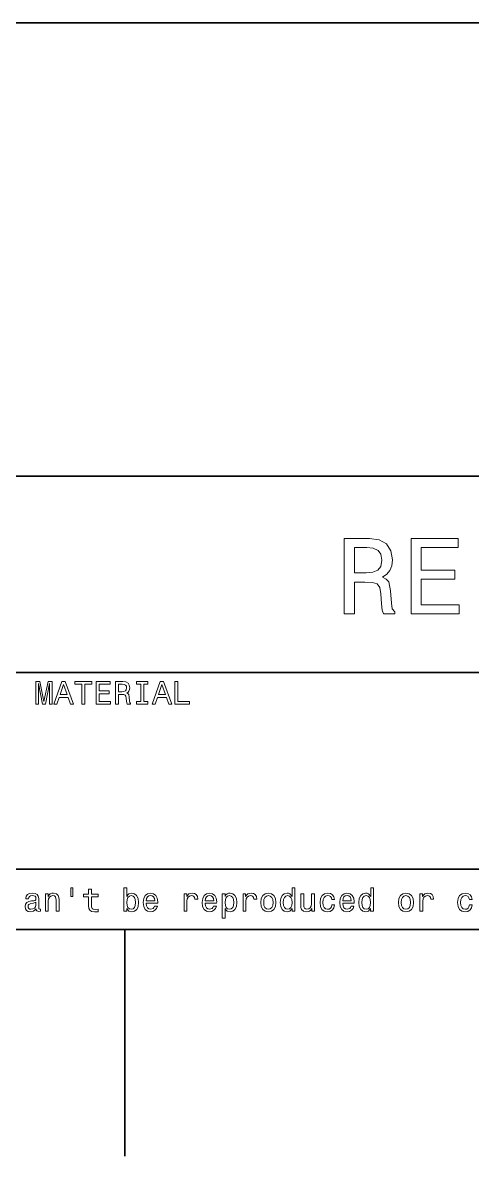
# Model space of a CAD drawing. Extents: x 0 to 841, y 0 to 594.
# Drawn here: x 676.2 to 706, y 5 to 80 of the extents above; entities that cross this region are included whole.
import ezdxf

# ---------------------------------------------------------------- set-up
doc = ezdxf.new("R2010")
doc.units = 0

msp = doc.modelspace()

# ---------------------------------------------------------------- linework, layer by layer
at = {"color": 7, "lineweight": 35}
for p, q in [((631, 80), (821, 80)), ((631, 50), (796, 50)), ((631, 37), (796, 37)), ((631, 24), (796, 24)), ((20, 20), (821, 20)), ((631, 20), (821, 20))]:
    msp.add_line(p, q, dxfattribs=at)
at = {"color": 7, "lineweight": 35, "ltscale": 0.375}
msp.add_line((683, 20), (683, 5), dxfattribs=at)
at = {"color": 7, "lineweight": 13}
for points in [[(697.527344, 40.881123), (698.197388, 40.881123), (698.197388, 42.992073), (698.881836, 42.992073), (699.386169, 42.970459), (699.703125, 42.869595), (699.876038, 42.631844), (699.94812, 42.206772), (699.984131, 41.558357), (700.027344, 41.133286), (700.113831, 40.881123), (700.8703, 40.881123), (700.8703, 41.018009), (700.70459, 41.219738), (700.646973, 41.594379), (700.596497, 42.401295), (700.47406, 42.999279), (700.30835, 43.1866), (700.04895, 43.323486), (700.337158, 43.503601), (700.538879, 43.755764), (700.668579, 44.072765), (700.711792, 44.454609), (700.610901, 45.059795), (700.322754, 45.513687), (699.847229, 45.787464), (699.198853, 45.881123), (697.527344, 45.881123)], [(701.958191, 40.881123), (705.128235, 40.881123), (705.128235, 41.486309), (702.621033, 41.486309), (702.621033, 43.179394), (704.854431, 43.179394), (704.854431, 43.777374), (702.621033, 43.777374), (702.621033, 45.275936), (705.070557, 45.275936), (705.070557, 45.881123), (701.958191, 45.881123)], [(699.011475, 45.26873), (699.450989, 45.225502), (699.760803, 45.088615), (699.955322, 44.836452), (700.020142, 44.440201), (699.94812, 44.022331), (699.753601, 43.770172), (699.42218, 43.640488), (698.968262, 43.604465), (698.197388, 43.604465), (698.197388, 45.26873)], [(677.110229, 34.918587), (677.276672, 34.918587), (677.276672, 36.280258), (677.557617, 34.918587), (677.74353, 34.918587), (678.022339, 36.280258), (678.022339, 34.918587), (678.190918, 34.918587), (678.190918, 36.418587), (677.927246, 36.418587), (677.650574, 35.095821), (677.376099, 36.418587), (677.110229, 36.418587)], [(678.294678, 34.918587), (678.49353, 34.918587), (678.651306, 35.359509), (679.25, 35.359509), (679.407776, 34.918587), (679.610962, 34.918587), (679.061951, 36.42075), (678.841492, 36.42075)], [(678.720459, 35.543228), (678.951721, 36.204609), (679.182983, 35.543228)], [(680.153442, 34.918587), (680.352295, 34.918587), (680.352295, 36.23703), (680.806213, 36.23703), (680.806213, 36.418587), (679.697388, 36.418587), (679.697388, 36.23703), (680.153442, 36.23703)], [(681.100159, 34.918587), (682.051147, 34.918587), (682.051147, 35.100143), (681.299011, 35.100143), (681.299011, 35.608067), (681.968994, 35.608067), (681.968994, 35.787464), (681.299011, 35.787464), (681.299011, 36.23703), (682.033875, 36.23703), (682.033875, 36.418587), (681.100159, 36.418587)], [(682.373169, 34.918587), (682.574219, 34.918587), (682.574219, 35.551872), (682.779541, 35.551872), (682.930847, 35.545387), (683.02594, 35.515129), (683.07782, 35.443802), (683.099426, 35.31628), (683.110229, 35.121758), (683.123169, 34.994236), (683.149109, 34.918587), (683.376099, 34.918587), (683.376099, 34.959652), (683.326355, 35.020172), (683.309082, 35.132565), (683.293945, 35.374638), (683.257202, 35.554035), (683.20752, 35.610229), (683.1297, 35.651295), (683.216125, 35.70533), (683.276672, 35.780979), (683.315552, 35.87608), (683.328552, 35.990631), (683.298279, 36.172188), (683.211792, 36.308357), (683.069153, 36.390488), (682.874634, 36.418587), (682.373169, 36.418587)], [(682.81842, 36.234871), (682.950317, 36.221901), (683.043213, 36.180836), (683.101563, 36.105186), (683.121033, 35.986309), (683.099426, 35.86095), (683.041077, 35.785301), (682.94165, 35.746395), (682.805481, 35.735588), (682.574219, 35.735588), (682.574219, 36.234871)], [(684.056946, 35.100143), (683.780273, 35.100143), (683.780273, 34.918587), (684.53241, 34.918587), (684.53241, 35.100143), (684.255737, 35.100143), (684.255737, 36.23703), (684.53241, 36.23703), (684.53241, 36.418587), (683.780273, 36.418587), (683.780273, 36.23703), (684.056946, 36.23703)], [(684.800415, 34.918587), (684.999268, 34.918587), (685.157043, 35.359509), (685.755737, 35.359509), (685.913574, 34.918587), (686.116699, 34.918587), (685.567749, 36.42075), (685.34729, 36.42075)], [(685.226196, 35.543228), (685.45752, 36.204609), (685.688782, 35.543228)], [(686.319885, 34.918587), (687.283875, 34.918587), (687.283875, 35.100143), (686.518738, 35.100143), (686.518738, 36.418587), (686.319885, 36.418587)], [(679.420715, 22.768372), (679.420715, 22.180475), (679.565552, 22.180475), (679.565552, 22.768372)], [(680.60083, 22.17399), (680.60083, 21.592579), (680.613831, 21.404537), (680.674316, 21.274855), (680.795349, 21.199207), (681.000732, 21.173269), (681.225464, 21.184076), (681.225464, 21.348343), (681.061218, 21.335373), (680.912109, 21.352665), (680.832092, 21.4067), (680.797546, 21.497478), (680.791077, 21.625), (680.791077, 22.17399), (681.225464, 22.17399), (681.225464, 22.336094), (680.791077, 22.336094), (680.791077, 22.675432), (680.60083, 22.675432), (680.60083, 22.336094), (680.272339, 22.336094), (680.272339, 22.17399)], [(683.127502, 21.393732), (683.268005, 21.227304), (683.460388, 21.173269), (683.641907, 21.214336), (683.786743, 21.337536), (683.877502, 21.534222), (683.912109, 21.795748), (683.877502, 22.057276), (683.784546, 22.251801), (683.641907, 22.372837), (683.460388, 22.416065), (683.270142, 22.359869), (683.192322, 22.290705), (683.127502, 22.197765), (683.127502, 22.766211), (682.937317, 22.766211), (682.937317, 21.214336), (683.127502, 21.214336)], [(694.070557, 21.393732), (694.070557, 21.214336), (694.260803, 21.214336), (694.260803, 22.766211), (694.072754, 22.766211), (694.072754, 22.197765), (693.927917, 22.36203), (693.839294, 22.400936), (693.737732, 22.416065), (693.554016, 22.372837), (693.411377, 22.251801), (693.31842, 22.057276), (693.286011, 21.795748), (693.31842, 21.534222), (693.411377, 21.337536), (693.554016, 21.214336), (693.737732, 21.173269), (693.839294, 21.1884), (693.930115, 21.227304)], [(699.275208, 21.393732), (699.275208, 21.214336), (699.465393, 21.214336), (699.465393, 22.766211), (699.277344, 22.766211), (699.277344, 22.197765), (699.132568, 22.36203), (699.043945, 22.400936), (698.942322, 22.416065), (698.758606, 22.372837), (698.615967, 22.251801), (698.52301, 22.057276), (698.490601, 21.795748), (698.52301, 21.534222), (698.615967, 21.337536), (698.758606, 21.214336), (698.942322, 21.173269), (699.043945, 21.1884), (699.134705, 21.227304)], [(677.131836, 21.365633), (677.131836, 21.35915), (677.142639, 21.285662), (677.175049, 21.233789), (677.311218, 21.192722), (677.417114, 21.210014), (677.417114, 21.356987), (677.371765, 21.350504), (677.311218, 21.378601), (677.300415, 21.465057), (677.300415, 22.065922), (677.274475, 22.219379), (677.198853, 22.32745), (677.067017, 22.39229), (676.881104, 22.416065), (676.699585, 22.390129), (676.565552, 22.316643), (676.481262, 22.202089), (676.453186, 22.050793), (676.453186, 22.037823), (676.623901, 22.037823), (676.639038, 22.128601), (676.686584, 22.193443), (676.764404, 22.232347), (676.874634, 22.247478), (676.98053, 22.236671), (677.056213, 22.20425), (677.101563, 22.148054), (677.116699, 22.070244), (677.108032, 21.979465), (677.073486, 21.934076), (676.987, 21.912464), (676.824951, 21.895172), (676.639038, 21.856268), (676.507202, 21.787104), (676.429382, 21.679033), (676.40564, 21.519091), (676.427246, 21.37644), (676.494202, 21.270533), (676.602295, 21.203529), (676.751465, 21.179754), (676.952454, 21.225143)], [(677.110229, 21.620676), (677.08429, 21.508284), (677.015137, 21.421829), (676.911377, 21.365633), (676.783875, 21.34618), (676.701721, 21.356987), (676.643372, 21.391569), (676.606628, 21.452089), (676.595825, 21.536383), (676.604431, 21.61203), (676.639038, 21.666065), (676.777344, 21.726583), (676.952454, 21.752522), (677.110229, 21.804394)], [(677.74353, 21.214336), (677.933716, 21.214336), (677.933716, 21.884365), (677.953186, 22.037823), (678.015869, 22.150215), (678.113098, 22.219379), (678.242798, 22.245316), (678.346558, 22.223701), (678.411377, 22.165344), (678.443787, 22.068083), (678.45459, 21.9384), (678.45459, 21.214336), (678.644775, 21.214336), (678.644775, 21.977304), (678.636169, 22.130762), (678.597229, 22.258286), (678.469727, 22.375), (678.270874, 22.416065), (678.160645, 22.400936), (678.067688, 22.359869), (677.987732, 22.290705), (677.925049, 22.197765), (677.925049, 22.375), (677.74353, 22.375)], [(683.71759, 21.795748), (683.695923, 21.601225), (683.637573, 21.458572), (683.544678, 21.372118), (683.427917, 21.344019), (683.300415, 21.372118), (683.207458, 21.458572), (683.149109, 21.599062), (683.129639, 21.795748), (683.149109, 21.990273), (683.207458, 22.130762), (683.300415, 22.215057), (683.427917, 22.245316), (683.544678, 22.215057), (683.637573, 22.128601), (683.695923, 21.988111)], [(684.41571, 21.739553), (685.176514, 21.739553), (685.17865, 21.828169), (685.144104, 22.076729), (685.04895, 22.262608), (684.897705, 22.375), (684.696655, 22.416065), (684.5, 22.372837), (684.348694, 22.251801), (684.251404, 22.055115), (684.216858, 21.795748), (684.249268, 21.529898), (684.346558, 21.335373), (684.495667, 21.214336), (684.690186, 21.173269), (684.858765, 21.201368), (684.99707, 21.274855), (685.098694, 21.391569), (685.157043, 21.54719), (684.968994, 21.54719), (684.930115, 21.460733), (684.873901, 21.395893), (684.713989, 21.344019), (684.590759, 21.367794), (684.497803, 21.443443), (684.437317, 21.566643), (684.41571, 21.733068)], [(684.41571, 21.899494), (684.439453, 22.04863), (684.497803, 22.158861), (684.586426, 22.225864), (684.703125, 22.24964), (684.817688, 22.225864), (684.906311, 22.158861), (684.960327, 22.04863), (684.979797, 21.899494)], [(686.922913, 21.214336), (687.113098, 21.214336), (687.113098, 21.877882), (687.132568, 22.037823), (687.190918, 22.152376), (687.286011, 22.22154), (687.413513, 22.245316), (687.508606, 22.230186), (687.579956, 22.186958), (687.623169, 22.113472), (687.638306, 22.014048), (687.830688, 22.014048), (687.804749, 22.189121), (687.733398, 22.31448), (687.614502, 22.390129), (687.452454, 22.416065), (687.342224, 22.398775), (687.24707, 22.355547), (687.162781, 22.282061), (687.095825, 22.182636), (687.095825, 22.375), (686.922913, 22.375)], [(688.319153, 21.739553), (689.079956, 21.739553), (689.082092, 21.828169), (689.047546, 22.076729), (688.952454, 22.262608), (688.801147, 22.375), (688.600098, 22.416065), (688.403442, 22.372837), (688.252136, 22.251801), (688.154907, 22.055115), (688.1203, 21.795748), (688.15271, 21.529898), (688.25, 21.335373), (688.399109, 21.214336), (688.593628, 21.173269), (688.762207, 21.201368), (688.900574, 21.274855), (689.002136, 21.391569), (689.060486, 21.54719), (688.872437, 21.54719), (688.833557, 21.460733), (688.777344, 21.395893), (688.617432, 21.344019), (688.494202, 21.367794), (688.401245, 21.443443), (688.340759, 21.566643), (688.319153, 21.733068)], [(688.319153, 21.899494), (688.342896, 22.04863), (688.401245, 22.158861), (688.489868, 22.225864), (688.606628, 22.24964), (688.721191, 22.225864), (688.809753, 22.158861), (688.863831, 22.04863), (688.88324, 21.899494)], [(689.63324, 22.195604), (689.63324, 22.375), (689.443054, 22.375), (689.443054, 20.764769), (689.63324, 20.764769), (689.63324, 21.391569), (689.700256, 21.289986), (689.77594, 21.222982), (689.966125, 21.173269), (690.147644, 21.214336), (690.290344, 21.337536), (690.38324, 21.532061), (690.417847, 21.795748), (690.38324, 22.057276), (690.290344, 22.251801), (690.147644, 22.372837), (689.966125, 22.416065), (689.862366, 22.403097), (689.773743, 22.36203), (689.69812, 22.292866)], [(689.933716, 21.344019), (689.806152, 21.372118), (689.713257, 21.458572), (689.654907, 21.599062), (689.635437, 21.795748), (689.654907, 21.990273), (689.713257, 22.130762), (689.806152, 22.215057), (689.933716, 22.245316), (690.050415, 22.215057), (690.143372, 22.128601), (690.201721, 21.988111), (690.223328, 21.795748), (690.201721, 21.601225), (690.143372, 21.458572), (690.050415, 21.372118)], [(690.826355, 21.214336), (691.016541, 21.214336), (691.016541, 21.877882), (691.036011, 22.037823), (691.09436, 22.152376), (691.189453, 22.22154), (691.316956, 22.245316), (691.412109, 22.230186), (691.483398, 22.186958), (691.526611, 22.113472), (691.541748, 22.014048), (691.734131, 22.014048), (691.708191, 22.189121), (691.636841, 22.31448), (691.518005, 22.390129), (691.355896, 22.416065), (691.245667, 22.398775), (691.150574, 22.355547), (691.066284, 22.282061), (690.999268, 22.182636), (690.999268, 22.375), (690.826355, 22.375)], [(692, 21.793587), (692.034546, 21.529898), (692.133972, 21.335373), (692.291748, 21.214336), (692.503601, 21.173269), (692.713257, 21.214336), (692.871033, 21.333212), (692.970459, 21.527737), (693.007202, 21.793587), (692.970459, 22.057276), (692.871033, 22.253962), (692.713257, 22.372837), (692.503601, 22.416065), (692.291748, 22.372837), (692.133972, 22.251801), (692.034546, 22.057276)], [(692.194519, 21.795748), (692.213928, 21.990273), (692.274475, 22.130762), (692.371704, 22.217218), (692.503601, 22.247478), (692.63324, 22.217218), (692.73053, 22.132925), (692.791016, 21.990273), (692.812683, 21.795748), (692.791016, 21.599062), (692.73053, 21.456411), (692.63324, 21.369955), (692.503601, 21.341858), (692.371704, 21.369955), (692.274475, 21.456411), (692.213928, 21.599062)], [(693.770142, 22.245316), (693.895508, 22.215057), (693.990601, 22.130762), (694.046814, 21.990273), (694.06842, 21.795748), (694.046814, 21.599062), (693.990601, 21.458572), (693.895508, 21.372118), (693.770142, 21.344019), (693.651245, 21.372118), (693.560486, 21.458572), (693.5, 21.601225), (693.48053, 21.795748), (693.5, 21.988111), (693.560486, 22.128601), (693.651245, 22.215057)], [(695.553284, 22.375), (695.363098, 22.375), (695.363098, 21.704971), (695.341492, 21.549351), (695.278809, 21.436958), (695.181519, 21.367794), (695.054016, 21.34618), (694.952393, 21.363472), (694.887573, 21.415344), (694.85083, 21.503962), (694.842163, 21.629322), (694.842163, 22.375), (694.651978, 22.375), (694.651978, 21.61203), (694.658447, 21.458572), (694.699524, 21.331051), (694.82489, 21.214336), (695.025879, 21.173269), (695.133972, 21.1884), (695.226929, 21.227304), (695.306885, 21.294308), (695.371704, 21.391569), (695.371704, 21.214336), (695.553284, 21.214336)], [(696.698792, 21.990273), (696.886841, 21.990273), (696.847961, 22.163183), (696.755005, 22.299351), (696.610229, 22.383644), (696.42218, 22.416065), (696.214661, 22.372837), (696.056885, 22.251801), (695.957458, 22.055115), (695.922852, 21.791426), (695.955322, 21.529898), (696.052551, 21.335373), (696.206055, 21.214336), (696.415649, 21.173269), (696.601563, 21.20569), (696.746338, 21.296469), (696.845825, 21.439119), (696.889038, 21.629322), (696.707458, 21.629322), (696.675049, 21.508284), (696.614502, 21.417507), (696.528076, 21.361311), (696.42218, 21.344019), (696.290283, 21.372118), (696.19519, 21.458572), (696.136841, 21.599062), (696.117432, 21.797911), (696.136841, 21.992434), (696.197388, 22.132925), (696.294617, 22.219379), (696.42218, 22.24964), (696.534546, 22.230186), (696.618835, 22.180475), (696.675049, 22.098343)], [(697.427185, 21.739553), (698.187988, 21.739553), (698.190186, 21.828169), (698.155579, 22.076729), (698.060486, 22.262608), (697.90918, 22.375), (697.708191, 22.416065), (697.511475, 22.372837), (697.360229, 22.251801), (697.262939, 22.055115), (697.228333, 21.795748), (697.260803, 21.529898), (697.358032, 21.335373), (697.507202, 21.214336), (697.701721, 21.173269), (697.8703, 21.201368), (698.008606, 21.274855), (698.110229, 21.391569), (698.168579, 21.54719), (697.98053, 21.54719), (697.941589, 21.460733), (697.885437, 21.395893), (697.725464, 21.344019), (697.602295, 21.367794), (697.509338, 21.443443), (697.448853, 21.566643), (697.427185, 21.733068)], [(697.427185, 21.899494), (697.450989, 22.04863), (697.509338, 22.158861), (697.597961, 22.225864), (697.714661, 22.24964), (697.829224, 22.225864), (697.917847, 22.158861), (697.971863, 22.04863), (697.991333, 21.899494)], [(698.974731, 22.245316), (699.100098, 22.215057), (699.19519, 22.130762), (699.251404, 21.990273), (699.27301, 21.795748), (699.251404, 21.599062), (699.19519, 21.458572), (699.100098, 21.372118), (698.974731, 21.344019), (698.855896, 21.372118), (698.765137, 21.458572), (698.70459, 21.601225), (698.68512, 21.795748), (698.70459, 21.988111), (698.765137, 22.128601), (698.855896, 22.215057)], [(701.108032, 21.793587), (701.142639, 21.529898), (701.242065, 21.335373), (701.399841, 21.214336), (701.611633, 21.173269), (701.821289, 21.214336), (701.979065, 21.333212), (702.078491, 21.527737), (702.115234, 21.793587), (702.078491, 22.057276), (701.979065, 22.253962), (701.821289, 22.372837), (701.611633, 22.416065), (701.399841, 22.372837), (701.242065, 22.251801), (701.142639, 22.057276)], [(701.302551, 21.795748), (701.322021, 21.990273), (701.382568, 22.130762), (701.479797, 22.217218), (701.611633, 22.247478), (701.741333, 22.217218), (701.838623, 22.132925), (701.899109, 21.990273), (701.920715, 21.795748), (701.899109, 21.599062), (701.838623, 21.456411), (701.741333, 21.369955), (701.611633, 21.341858), (701.479797, 21.369955), (701.382568, 21.456411), (701.322021, 21.599062)], [(702.536743, 21.214336), (702.726929, 21.214336), (702.726929, 21.877882), (702.746399, 22.037823), (702.804749, 22.152376), (702.899841, 22.22154), (703.027344, 22.245316), (703.122437, 22.230186), (703.193787, 22.186958), (703.237, 22.113472), (703.252136, 22.014048), (703.444519, 22.014048), (703.418579, 22.189121), (703.347229, 22.31448), (703.228394, 22.390129), (703.066284, 22.416065), (702.956055, 22.398775), (702.860962, 22.355547), (702.776611, 22.282061), (702.709656, 22.182636), (702.709656, 22.375), (702.536743, 22.375)], [(705.806885, 21.990273), (705.994934, 21.990273), (705.956055, 22.163183), (705.863098, 22.299351), (705.718262, 22.383644), (705.530273, 22.416065), (705.322754, 22.372837), (705.164978, 22.251801), (705.065552, 22.055115), (705.030945, 21.791426), (705.063354, 21.529898), (705.160645, 21.335373), (705.314087, 21.214336), (705.523743, 21.173269), (705.709656, 21.20569), (705.854431, 21.296469), (705.953857, 21.439119), (705.997131, 21.629322), (705.815552, 21.629322), (705.783142, 21.508284), (705.722595, 21.417507), (705.636169, 21.361311), (705.530273, 21.344019), (705.398376, 21.372118), (705.303284, 21.458572), (705.244934, 21.599062), (705.225464, 21.797911), (705.244934, 21.992434), (705.305481, 22.132925), (705.40271, 22.219379), (705.530273, 22.24964), (705.642639, 22.230186), (705.726929, 22.180475), (705.783142, 22.098343)]]:
    msp.add_lwpolyline(points, close=True, dxfattribs=at)

doc.saveas('drawing.dxf')
